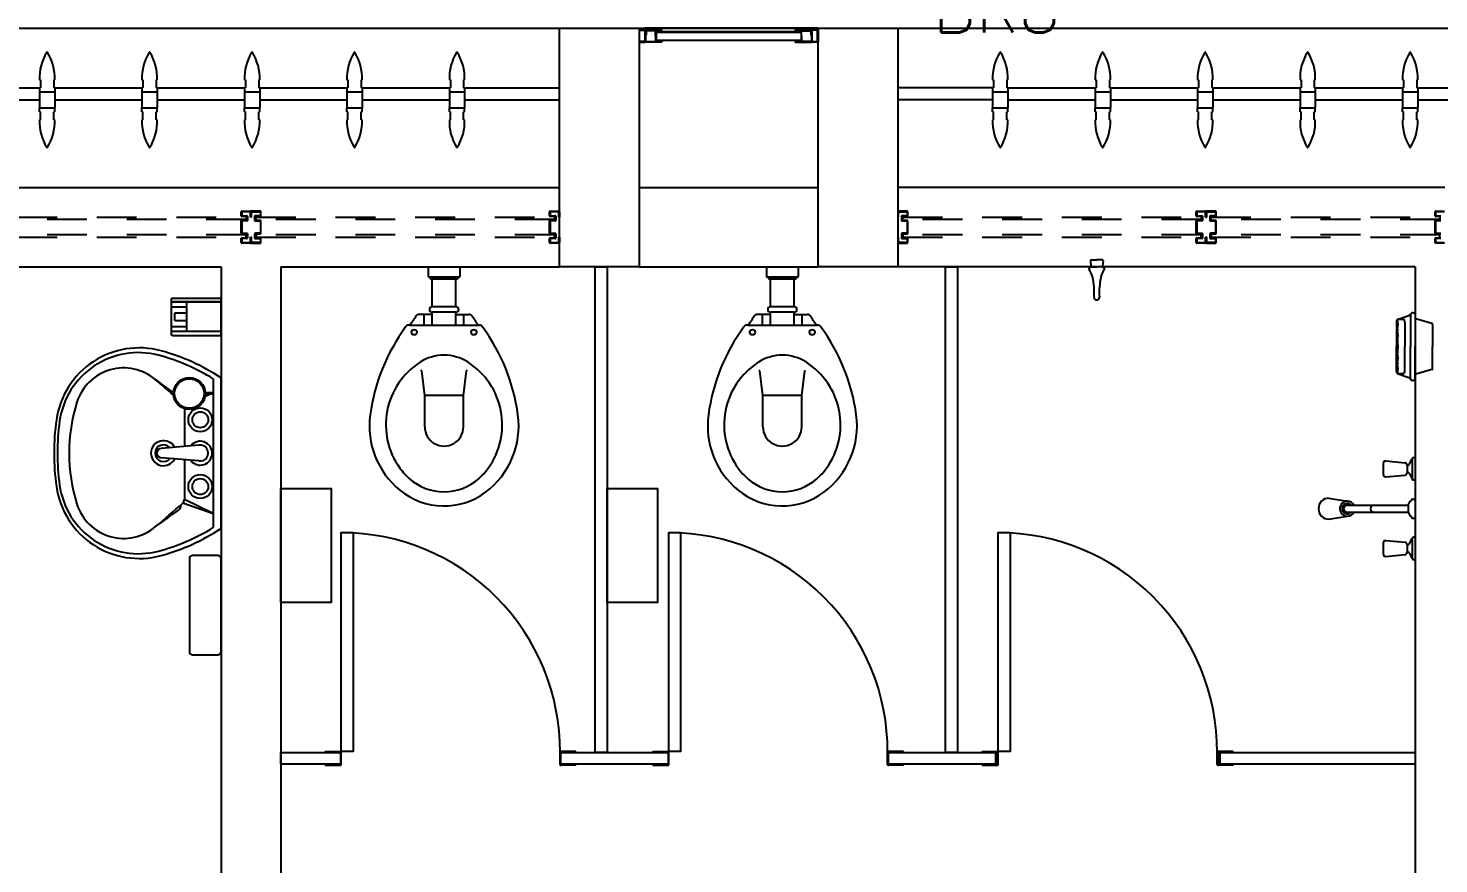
# Model space of a CAD drawing. Header units: millimetres. Extents: x 2128 to 2646, y 1972 to 2207.
# Drawn here: x 2376.477 to 2380.021, y 2113.865 to 2115.965 of the extents above; entities that cross this region are included whole.
import ezdxf

# ---------------------------------------------------------------- set-up
doc = ezdxf.new("R2010")
doc.units = ezdxf.units.MM
doc.linetypes.add('HIDDEN', pattern=[0.375, 0.25, -0.125])
for name, color, linetype in [('AR-ALV', 2, 'Continuous'), ('AR-BRISES', 1, 'Continuous'), ('AR-DIVISÓRIAS', 230, 'Continuous'), ('AR-ESQ', 1, 'Continuous'), ('AR-ESTC', 3, 'Continuous'), ('AR-LOUCAS', 2, 'Continuous'), ('AR-LOUÇAS', 1, 'Continuous'), ('AR-PORTA', 1, 'Continuous'), ('BR-PAINEL', 1, 'Continuous'), ('BR-SUPORTE', 1, 'Continuous'), ('BR-TEXTO', 2, 'Continuous'), ('DT-ESQ-BAGUETE-C', 1, 'Continuous'), ('DT-ESQ-PERFIL CADEIRA-C', 2, 'Continuous'), ('DT-ESQ-PERFIL CADEIRA-V', 2, 'Continuous'), ('DT-ESQ-VENEZIANA-C', 1, 'Continuous'), ('DT-ESQ-VENEZIANA-V', 1, 'Continuous'), ('DT-ESQ-VIDRO-PROJ', 32, 'HIDDEN'), ('DT-TXTMOD', 1, 'Continuous'), ('DV- VISTA', 2, 'Continuous'), ('DV-TEXTO', 2, 'Continuous'), ('ibio', 2, 'Continuous'), ('mov', 1, 'Continuous'), ('pm1', 2, 'Continuous'), ('pm2', 2, 'Continuous'), ('WC1', 1, 'Continuous'), ('WC2', 1, 'Continuous'), ('WC3', 1, 'Continuous')]:
    doc.layers.add(name, color=color, linetype=linetype)
doc.styles.add('S10', font='simplex.shx', dxfattribs={"height": 0.1})
doc.styles.add('S12', font='simplex.shx', dxfattribs={"width": 1.1, "height": 0.12})

# ---------------------------------------------------------------- blocks, each defined once
blk = doc.blocks.new('LVTR-01P')
at = {"layer": 'WC1'}
for centre, radius, start, end in [((0.2424, -0.2861), 0.5176, 146.4501, 164.8885), ((-0.2424, -0.2861), 0.5176, 15.1115, 33.5499), ((-0.0544, -0.2059), 0.2102, 164.8885, 261.8746), ((0.0544, -0.2059), 0.2102, 278.1254, 15.1115), ((0, 0.175), 0.595, 261.8746, 270), ((0, 0.175), 0.595, 270, 278.1254)]:
    blk.add_arc(centre, radius, start, end, dxfattribs=at)
at = {"layer": 'WC2'}
for p, q in [((0.189, 0), (-0.189, 0)), ((-0.1869, -0.02), (0.1869, -0.02)), ((-0.0199, -0.0561), (-0.0119, -0.1511)), ((0.0195, -0.0561), (0.0115, -0.1511)), ((-0.112, -0.0924), (-0.0168, -0.0924)), ((0.0165, -0.0924), (0.1161, -0.0924))]:
    blk.add_line(p, q, dxfattribs=at)
for centre, radius in [((-0.084, -0.0525), 0.02), ((0.084, -0.0525), 0.02), ((-0.15, -0.08), 0.04)]:
    blk.add_circle(centre, radius, dxfattribs=at)
for centre, radius, start, end in [((-0.0002, -0.0527), 0.02, 350.3752, 189.6248), ((0.1161, -0.105), 0.0126, 41.3277, 90), ((-4.9199, -4.5336), 6.7189, 40.55971, 41.32768), ((4.9199, -4.5336), 6.7189, 138.93408, 139.44029), ((-0.0909, -0.2449), 0.1233, 139.4403, 252.413), ((-0.0002, -0.1501), 0.0118, 184.8124, 355.1876), ((0.0909, -0.2449), 0.1233, 287.587, 40.5597), ((0, 0.042), 0.4242, 252.413, 270), ((0, 0.042), 0.4242, 270, 287.587)]:
    blk.add_arc(centre, radius, start, end, dxfattribs=at)
at = {"layer": 'WC3'}
for p, q in [((-0.152, -0.02), (-0.152, -0.0401)), ((-0.148, -0.02), (-0.148, -0.0401)), ((-0.148, -0.0276), (-0.1415, -0.0409)), ((-0.148, -0.0335), (-0.1456, -0.0402)), ((0.1518, -0.02), (0.1161, -0.0924)), ((0.1528, -0.02), (0.1256, -0.0967))]:
    blk.add_line(p, q, dxfattribs=at)
for centre, radius in [((-0.084, -0.0525), 0.03), ((0.084, -0.0525), 0.03), ((-0.15, -0.08), 0.037)]:
    blk.add_circle(centre, radius, dxfattribs=at)
for centre, radius, start, end in [((0.2424, -0.2861), 0.505, 148.2072, 165.2817), ((0, -0.0525), 0.03, 308.8043, 231.1957), ((-0.2424, -0.2861), 0.505, 14.7183, 31.7928), ((0.1319, -0.1152), 0.0137, 36.1653, 98.2711), ((5.2813, -4.0721), 6.7189, 143.96959, 144.44029), ((0, -0.1449), 0.0315, 117.9488, 62.7672), ((0, -0.1449), 0.021, 130.9255, 50.2909), ((-5.2813, -4.0721), 6.7189, 35.55971, 36.16525), ((-0.0531, -0.2084), 0.1995, 165.2817, 262.1149), ((0.0531, -0.2084), 0.1995, 277.8851, 14.7183), ((0, 0.175), 0.5866, 262.1149, 270), ((0, 0.175), 0.5866, 270, 277.8851)]:
    blk.add_arc(centre, radius, start, end, dxfattribs=at)
blk = doc.blocks.new('CHVR-01P')
at = {"layer": 'WC1'}
for p, q in [((-0.08, 0.114), (-0.08, 0.086)), ((-0.074, 0.12), (-0.0254, 0.1155)), ((-0.02, 0.1096), (-0.0176, 0.1096)), ((-0.0139, 0.1119), (-0.0077, 0.1257)), ((-0.0015, 0.129), (-0.0052, 0.1279)), ((-0.074, 0.08), (-0.0254, 0.0845)), ((-0.02, 0.0904), (-0.0176, 0.0904)), ((-0.0139, 0.0881), (-0.0077, 0.0743)), ((-0.0015, 0.071), (-0.0052, 0.0721)), ((-0.2165, 0.0264), (-0.1704, 0.0189)), ((-0.1704, 0.0088), (-0.1537, 0.0088)), ((-0.1537, 0.0088), (-0.0176, 0.0088)), ((-0.0176, 0.0088), (-0.0133, 0.0174)), ((-0.0131, 0.0178), (-0.0132, 0.0176)), ((-0.0126, 0.0182), (-0.0088, 0.0206)), ((-0.0088, 0.0222), (-0.0088, 0.0206)), ((-0.0068, 0.0242), (0, 0.0242)), ((-0.2165, -0.0264), (-0.1704, -0.0189)), ((-0.1704, -0.0088), (-0.1537, -0.0088)), ((-0.1537, -0.0088), (-0.0176, -0.0088)), ((-0.0176, -0.0088), (-0.0133, -0.0174)), ((-0.0131, -0.0178), (-0.0132, -0.0176)), ((-0.0126, -0.0182), (-0.0088, -0.0206)), ((-0.0088, -0.0206), (-0.0088, -0.0222)), ((-0.0068, -0.0242), (0, -0.0242)), ((-0.08, -0.086), (-0.08, -0.114)), ((-0.074, -0.08), (-0.0254, -0.0845)), ((-0.02, -0.0904), (-0.0176, -0.0904)), ((-0.0139, -0.0881), (-0.0077, -0.0743)), ((-0.0015, -0.071), (-0.0052, -0.0721)), ((-0.074, -0.12), (-0.0254, -0.1155)), ((-0.02, -0.1096), (-0.0176, -0.1096)), ((-0.0139, -0.1119), (-0.0077, -0.1257)), ((-0.0015, -0.129), (-0.0052, -0.1279))]:
    blk.add_line(p, q, dxfattribs=at)
for centre, radius, start, end in [((-0.074, 0.114), 0.006, 90, 180), ((-0.026, 0.1096), 0.006, 0, 84.4007), ((-0.0176, 0.1136), 0.004, 270, 335.6127), ((-0.004, 0.1241), 0.004, 107.5303, 155.6127), ((-0.001, 0.1282), 0.001, 0, 122.0054), ((-0.074, 0.086), 0.006, 180, 270), ((-0.026, 0.0904), 0.006, 275.5993, 0), ((-0.0176, 0.0864), 0.004, 24.3873, 90), ((-0.004, 0.0759), 0.004, 204.3873, 252.4697), ((-0.001, 0.0718), 0.001, 237.9946, 0), ((0, 0.07), 0.000002, 180, 270), ((-0.2165, 0), 0.0264, 90, 270), ((-0.1704, 0), 0.0189, 90, 270), ((-0.1704, 0), 0.0088, 90, 270), ((-0.1704, 0), 0.0189, 27.7177, 90), ((-0.0115, 0.0165), 0.002, 122.7806, 153.4349), ((-0.0068, 0.0222), 0.002, 90, 180), ((-0.1704, 0), 0.0189, 270, 332.2823), ((-0.0115, -0.0165), 0.002, 206.5651, 237.2194), ((-0.0068, -0.0222), 0.002, 180, 270), ((-0.001, -0.0718), 0.001, 0, 122.0054), ((-0.074, -0.086), 0.006, 90, 180), ((-0.026, -0.0904), 0.006, 0, 84.4007), ((-0.0176, -0.0864), 0.004, 270, 335.6127), ((-0.004, -0.0759), 0.004, 107.5303, 155.6127), ((-0.074, -0.114), 0.006, 180, 270), ((-0.026, -0.1096), 0.006, 275.5993, 0), ((-0.0176, -0.1136), 0.004, 24.3873, 90), ((-0.004, -0.1241), 0.004, 204.3873, 252.4697), ((-0.001, -0.1282), 0.001, 237.9946, 0), ((0, -0.13), 0.000002, 180, 270)]:
    blk.add_arc(centre, radius, start, end, dxfattribs=at)
at = {"layer": 'WC2'}
for p, q in [((-0.02, 0.1096), (-0.02, 0.0904)), ((-0.0077, 0.1257), (-0.0077, 0.0743)), ((-0.0176, 0.0088), (-0.0176, -0.0088)), ((-0.02, -0.0904), (-0.02, -0.1096)), ((-0.0077, -0.0743), (-0.0077, -0.1257))]:
    blk.add_line(p, q, dxfattribs=at)
for centre, radius, start, end in [((-0.1704, 0), 0.0132, 41.8103, 318.1897), ((-0.1031, 0), 0.0088, 90, 270)]:
    blk.add_arc(centre, radius, start, end, dxfattribs=at)
blk = doc.blocks.new('pb55-gr-01p')
at = {"layer": 'mov'}
blk.add_arc((0.0015, 0.0172), 0.55, 359.7335, 90, dxfattribs=at)
at = {"layer": 'pm1'}
blk.add_lwpolyline([(0.0315, 0.5673), (0.0315, 0.0172), (0.0015, 0.0172), (0.0015, 0.5673)], close=True, dxfattribs=at)
at = {"layer": 'pm2'}
for p, q in [((-0.0385, 0.0172), (-0.0008, 0.0172)), ((-0.0385, 0.0158), (-0.0385, 0.0172)), ((-0.0008, 0.0158), (-0.0385, 0.0158)), ((0, 0.015), (0, -0.015)), ((0.0015, -0.0152), (0.0015, 0.015)), ((0.5515, -0.0152), (0.5515, 0.015)), ((0.553, 0.015), (0.553, -0.015)), ((0.5915, 0.0172), (0.5537, 0.0172)), ((0.5537, 0.0158), (0.5915, 0.0158)), ((0.5915, 0.0158), (0.5915, 0.0172)), ((-0.001, -0.016), (-0.0385, -0.016)), ((-0.0385, -0.0175), (-0.0385, -0.016)), ((-0.0385, -0.0175), (-0.0008, -0.0175)), ((0.5915, -0.0175), (0.5537, -0.0175)), ((0.554, -0.016), (0.5915, -0.016)), ((0.5915, -0.0175), (0.5915, -0.016))]:
    blk.add_line(p, q, dxfattribs=at)
for centre, radius, start, end in [((-0.0008, 0.015), 0.00225, 0, 90), ((-0.0008, 0.015), 0.00075, 0, 90), ((0.5537, 0.015), 0.00225, 90, 180), ((0.5537, 0.015), 0.00075, 90, 180), ((-0.001, -0.015), 0.001, 270, 0), ((-0.0008, -0.0152), 0.00225, 270, 0), ((0.5537, -0.0152), 0.00225, 180, 270), ((0.554, -0.015), 0.001, 180, 270)]:
    blk.add_arc(centre, radius, start, end, dxfattribs=at)
blk = doc.blocks.new('DV3')
at = {"layer": 'DV- VISTA'}
blk.add_lwpolyline([(0.03, 0), (0.03, -0.15), (0, -0.15), (0, 0)], close=True, dxfattribs=at)
at = {"layer": 'DV-TEXTO', "style": 'S12'}
for tag, p, flags in [('ACABAMENTO', (0.3798, -0.2006), 3), ('CANTONEIRA', (0.5798, -0.2006), 3), ('DIVISÓRIA', (-0.0202, -0.2006), 2), ('TAMANHO', (0.1798, -0.2006), 3)]:
    blk.add_attdef(tag, p, '', height=0.12, rotation=90, dxfattribs=dict(at, flags=flags))
blk = doc.blocks.new('DV4')
at = {"layer": 'DV- VISTA'}
blk.add_lwpolyline([(0.03, 0), (0.03, -1.22), (0, -1.22), (0, 0)], close=True, dxfattribs=at)
at = {"layer": 'DV-TEXTO', "style": 'S12'}
for tag, p, flags in [('ACABAMENTO', (0.3815, -0.3084), 3), ('CANTONEIRA', (0.5815, -0.3084), 3), ('DIVISÓRIA', (-0.0185, -0.3084), 2), ('TAMANHO', (0.1815, -0.3084), 3)]:
    blk.add_attdef(tag, p, '', height=0.12, rotation=90, dxfattribs=dict(at, flags=flags))
blk = doc.blocks.new('DV9')
at = {"layer": 'DV- VISTA'}
blk.add_lwpolyline([(0.27, -0.03), (0, -0.03), (0, 0), (0.27, 0)], close=True, dxfattribs=at)
at = {"layer": 'DV-TEXTO', "style": 'S12'}
for tag, p, flags in [('DIVISÓRIA', (0.0161, 0.0342), 2), ('TAMANHO', (0.0161, -0.1658), 3), ('ACABAMENTO', (0.0161, -0.3658), 3), ('CANTONEIRA', (0.0161, -0.5658), 3)]:
    blk.add_attdef(tag, p, '', height=0.12, dxfattribs=dict(at, flags=flags))
blk = doc.blocks.new('DV2')
at = {"layer": 'DV- VISTA'}
blk.add_lwpolyline([(0.03, 0), (0.03, -0.49), (0, -0.49), (0, 0)], close=True, dxfattribs=at)
at = {"layer": 'DV-TEXTO', "style": 'S12'}
for tag, p, flags in [('ACABAMENTO', (0.5766, -0.4766), 3), ('CANTONEIRA', (0.7766, -0.4766), 3), ('DIVISÓRIA', (0.1766, -0.4766), 2), ('TAMANHO', (0.3766, -0.4766), 3)]:
    blk.add_attdef(tag, p, '', height=0.12, rotation=90, dxfattribs=dict(at, flags=flags))
blk = doc.blocks.new('EF59-P')
at = {"layer": 'DT-ESQ-VIDRO-PROJ', "ltscale": 0.1}
for points in [[(0.025, -0.1285), (0.025, -0.1385, -0.414214), (0.0235, -0.14), (0.0015, -0.14, -0.414214), (0, -0.1385), (0, -0.125), (0.0015, -0.125), (0.0015, -0.138, 0.414214), (0.002, -0.1385), (0.023, -0.1385, 0.414214), (0.0235, -0.138), (0.0235, -0.1285), (0.0105, -0.1285, -0.414214), (0.009, -0.127), (0.009, -0.117, -0.414214), (0.0105, -0.1155), (0.0235, -0.1155), (0.0235, -0.0845), (0.0105, -0.0845, -0.414214), (0.009, -0.083), (0.009, -0.073, -0.414214), (0.0105, -0.0715), (0.0235, -0.0715), (0.0235, -0.062, 0.414214), (0.023, -0.0615), (0.002, -0.0615, 0.414214), (0.0015, -0.062), (0.0015, -0.075), (0, -0.075), (0, -0.0615, -0.414214), (0.0015, -0.06), (0.0235, -0.06, -0.414214), (0.025, -0.0615), (0.025, -0.0715, -0.414214), (0.0235, -0.073), (0.0105, -0.073), (0.0105, -0.083), (0.0235, -0.083), (0.0235, -0.083, -0.414214), (0.025, -0.0845), (0.025, -0.1155, -0.414214), (0.0235, -0.117), (0.0235, -0.117), (0.0105, -0.117), (0.0105, -0.127), (0.0235, -0.127, -0.414214)], [(0.75, -0.1285), (0.75, -0.1385, 0.414214), (0.7515, -0.14), (0.7735, -0.14, 0.414214), (0.775, -0.1385), (0.775, -0.125), (0.7735, -0.125), (0.7735, -0.138, -0.414214), (0.773, -0.1385), (0.752, -0.1385, -0.414214), (0.7515, -0.138), (0.7515, -0.1285), (0.7645, -0.1285, 0.414214), (0.766, -0.127), (0.766, -0.117, 0.414214), (0.7645, -0.1155), (0.7515, -0.1155), (0.7515, -0.0845), (0.7645, -0.0845, 0.414214), (0.766, -0.083), (0.766, -0.073, 0.414214), (0.7645, -0.0715), (0.7515, -0.0715), (0.7515, -0.062, -0.414214), (0.752, -0.0615), (0.773, -0.0615, -0.414214), (0.7735, -0.062), (0.7735, -0.075), (0.775, -0.075), (0.775, -0.0615, 0.414214), (0.7735, -0.06), (0.7515, -0.06, 0.414214), (0.75, -0.0615), (0.75, -0.0715, 0.414214), (0.7515, -0.073), (0.7645, -0.073), (0.7645, -0.083), (0.7515, -0.083), (0.7515, -0.083, 0.414214), (0.75, -0.0845), (0.75, -0.1155, 0.414214), (0.7515, -0.117), (0.7515, -0.117), (0.7645, -0.117), (0.7645, -0.127), (0.7515, -0.127, 0.414214)], [(0.8, -0.1285), (0.8, -0.1385, -0.414214), (0.7985, -0.14), (0.7765, -0.14, -0.414214), (0.775, -0.1385), (0.775, -0.125), (0.7765, -0.125), (0.7765, -0.138, 0.414214), (0.777, -0.1385), (0.798, -0.1385, 0.414214), (0.7985, -0.138), (0.7985, -0.1285), (0.7855, -0.1285, -0.414214), (0.784, -0.127), (0.784, -0.117, -0.414214), (0.7855, -0.1155), (0.7985, -0.1155), (0.7985, -0.0845), (0.7855, -0.0845, -0.414214), (0.784, -0.083), (0.784, -0.073, -0.414214), (0.7855, -0.0715), (0.7985, -0.0715), (0.7985, -0.062, 0.414214), (0.798, -0.0615), (0.777, -0.0615, 0.414214), (0.7765, -0.062), (0.7765, -0.075), (0.775, -0.075), (0.775, -0.0615, -0.414214), (0.7765, -0.06), (0.7985, -0.06, -0.414214), (0.8, -0.0615), (0.8, -0.0715, -0.414214), (0.7985, -0.073), (0.7855, -0.073), (0.7855, -0.083), (0.7985, -0.083), (0.7985, -0.083, -0.414214), (0.8, -0.0845), (0.8, -0.1155, -0.414214), (0.7985, -0.117), (0.7985, -0.117), (0.7855, -0.117), (0.7855, -0.127), (0.7985, -0.127, -0.414214)]]:
    blk.add_lwpolyline(points, format="xyb", close=True, dxfattribs=at)
for points in [[(0.7625, -0.081), (0.7625, -0.075), (0.0125, -0.075), (0.0125, -0.081)], [(1.9625, -0.081), (1.9625, -0.075), (0.7875, -0.075), (0.7875, -0.081)], [(0.7625, -0.119), (0.7625, -0.125), (0.0125, -0.125), (0.0125, -0.119)], [(1.9625, -0.119), (1.9625, -0.125), (0.7875, -0.125), (0.7875, -0.119)]]:
    blk.add_lwpolyline(points, close=True, dxfattribs=at)
at = {"layer": 'DT-TXTMOD', "ltscale": 0.1, "style": 'S10', "flags": 3}
for tag, p in [('M01', (0.025, -0.28)), ('M02', (0.3253, -0.28)), ('M03', (0.627, -0.28)), ('M04', (0.9288, -0.28)), ('M05', (1.2306, -0.28)), ('M06', (1.5323, -0.28)), ('M07', (1.8341, -0.28)), ('M08', (2.1359, -0.28)), ('M09', (2.4376, -0.28)), ('M10', (2.7394, -0.28)), ('M11', (3.0412, -0.28)), ('M12', (3.3429, -0.28)), ('M13', (3.6447, -0.28)), ('M14', (3.9464, -0.28)), ('M15', (4.2482, -0.28)), ('M16', (4.55, -0.28)), ('M17', (4.8517, -0.28))]:
    blk.add_attdef(tag, p, '', height=0.1, dxfattribs=at)
blk = doc.blocks.new('EF21-P')
at = {"layer": 'DT-ESQ-VIDRO-PROJ', "ltscale": 0.1}
for points in [[(3.777, -0.1385), (3.798, -0.1385, 0.414214), (3.7985, -0.138), (3.7985, -0.1285), (3.7855, -0.1285, -0.414214)], [(3.7855, -0.1155), (3.7985, -0.1155), (3.7985, -0.0845), (3.7855, -0.0845, -0.414214)], [(3.7855, -0.0715), (3.7985, -0.0715), (3.7985, -0.062, 0.414214), (3.798, -0.0615), (3.777, -0.0615, 0.414214)], [(3.7765, -0.06), (3.7985, -0.06, -0.414214), (3.8, -0.0615), (3.8, -0.0715, -0.414214), (3.7985, -0.073), (3.7855, -0.073)], [(3.7855, -0.083), (3.7985, -0.083), (3.7985, -0.083, -0.414214), (3.8, -0.0845), (3.8, -0.1155, -0.414214), (3.7985, -0.117), (3.7985, -0.117), (3.7855, -0.117)], [(3.7855, -0.127), (3.7985, -0.127, -0.414214), (3.8, -0.1285), (3.8, -0.1385, -0.414214), (3.7985, -0.14), (3.7765, -0.14, -0.414214)]]:
    blk.add_lwpolyline(points, format="xyb", dxfattribs=at)
for points in [[(4.35, -0.1285), (4.35, -0.1385, 0.414214), (4.3515, -0.14), (4.3735, -0.14, 0.414214), (4.375, -0.1385), (4.375, -0.125), (4.3735, -0.125), (4.3735, -0.138, -0.414214), (4.373, -0.1385), (4.352, -0.1385, -0.414214), (4.3515, -0.138), (4.3515, -0.1285), (4.3645, -0.1285, 0.414214), (4.366, -0.127), (4.366, -0.117, 0.414214), (4.3645, -0.1155), (4.3515, -0.1155), (4.3515, -0.0845), (4.3645, -0.0845, 0.414214), (4.366, -0.083), (4.366, -0.073, 0.414214), (4.3645, -0.0715), (4.3515, -0.0715), (4.3515, -0.062, -0.414214), (4.352, -0.0615), (4.373, -0.0615, -0.414214), (4.3735, -0.062), (4.3735, -0.075), (4.375, -0.075), (4.375, -0.0615, 0.414214), (4.3735, -0.06), (4.3515, -0.06, 0.414214), (4.35, -0.0615), (4.35, -0.0715, 0.414214), (4.3515, -0.073), (4.3645, -0.073), (4.3645, -0.083), (4.3515, -0.083), (4.3515, -0.083, 0.414214), (4.35, -0.0845), (4.35, -0.1155, 0.414214), (4.3515, -0.117), (4.3515, -0.117), (4.3645, -0.117), (4.3645, -0.127), (4.3515, -0.127, 0.414214)], [(4.4, -0.1285), (4.4, -0.1385, -0.414214), (4.3985, -0.14), (4.3765, -0.14, -0.414214), (4.375, -0.1385), (4.375, -0.125), (4.3765, -0.125), (4.3765, -0.138, 0.414214), (4.377, -0.1385), (4.398, -0.1385, 0.414214), (4.3985, -0.138), (4.3985, -0.1285), (4.3855, -0.1285, -0.414214), (4.384, -0.127), (4.384, -0.117, -0.414214), (4.3855, -0.1155), (4.3985, -0.1155), (4.3985, -0.0845), (4.3855, -0.0845, -0.414214), (4.384, -0.083), (4.384, -0.073, -0.414214), (4.3855, -0.0715), (4.3985, -0.0715), (4.3985, -0.062, 0.414214), (4.398, -0.0615), (4.377, -0.0615, 0.414214), (4.3765, -0.062), (4.3765, -0.075), (4.375, -0.075), (4.375, -0.0615, -0.414214), (4.3765, -0.06), (4.3985, -0.06, -0.414214), (4.4, -0.0615), (4.4, -0.0715, -0.414214), (4.3985, -0.073), (4.3855, -0.073), (4.3855, -0.083), (4.3985, -0.083), (4.3985, -0.083, -0.414214), (4.4, -0.0845), (4.4, -0.1155, -0.414214), (4.3985, -0.117), (4.3985, -0.117), (4.3855, -0.117), (4.3855, -0.127), (4.3985, -0.127, -0.414214)], [(5.125, -0.1285), (5.125, -0.1385, 0.414214), (5.1265, -0.14), (5.1485, -0.14, 0.414214), (5.15, -0.1385), (5.15, -0.125), (5.1485, -0.125), (5.1485, -0.138, -0.414214), (5.148, -0.1385), (5.127, -0.1385, -0.414214), (5.1265, -0.138), (5.1265, -0.1285), (5.1395, -0.1285, 0.414214), (5.141, -0.127), (5.141, -0.117, 0.414214), (5.1395, -0.1155), (5.1265, -0.1155), (5.1265, -0.0845), (5.1395, -0.0845, 0.414214), (5.141, -0.083), (5.141, -0.073, 0.414214), (5.1395, -0.0715), (5.1265, -0.0715), (5.1265, -0.062, -0.414214), (5.127, -0.0615), (5.148, -0.0615, -0.414214), (5.1485, -0.062), (5.1485, -0.075), (5.15, -0.075), (5.15, -0.0615, 0.414214), (5.1485, -0.06), (5.1265, -0.06, 0.414214), (5.125, -0.0615), (5.125, -0.0715, 0.414214), (5.1265, -0.073), (5.1395, -0.073), (5.1395, -0.083), (5.1265, -0.083), (5.1265, -0.083, 0.414214), (5.125, -0.0845), (5.125, -0.1155, 0.414214), (5.1265, -0.117), (5.1265, -0.117), (5.1395, -0.117), (5.1395, -0.127), (5.1265, -0.127, 0.414214)]]:
    blk.add_lwpolyline(points, format="xyb", close=True, dxfattribs=at)
for points in [[(4.3625, -0.081), (4.3625, -0.075), (3.7875, -0.075), (3.7875, -0.081)], [(5.1375, -0.081), (5.1375, -0.075), (4.3875, -0.075), (4.3875, -0.081)], [(4.3625, -0.119), (4.3625, -0.125), (3.7875, -0.125), (3.7875, -0.119)], [(5.1375, -0.119), (5.1375, -0.125), (4.3875, -0.125), (4.3875, -0.119)]]:
    blk.add_lwpolyline(points, close=True, dxfattribs=at)
at = {"layer": 'DT-TXTMOD', "ltscale": 0.1, "style": 'S10', "flags": 3}
for tag, p in [('M01', (0.025, -0.28)), ('M02', (0.3253, -0.28)), ('M03', (0.627, -0.28)), ('M04', (0.9288, -0.28)), ('M05', (1.2306, -0.28)), ('M06', (1.5323, -0.28)), ('M07', (1.8341, -0.28)), ('M08', (2.1359, -0.28)), ('M09', (2.4376, -0.28)), ('M10', (2.7394, -0.28)), ('M11', (3.0412, -0.28)), ('M12', (3.3429, -0.28)), ('M13', (3.6447, -0.28)), ('M14', (3.9464, -0.28)), ('M15', (4.2482, -0.28)), ('M16', (4.55, -0.28)), ('M17', (4.8517, -0.28))]:
    blk.add_attdef(tag, p, '', height=0.1, dxfattribs=at)
blk = doc.blocks.new('BR-MODULO8')
at = {"layer": 'BR-PAINEL'}
for p, q in [((-4.9117, 0.27), (-4.9092, 0.27)), ((-4.9117, 0.25), (-4.9117, 0.24)), ((-4.9117, 0.25), (-4.9092, 0.25)), ((-4.9092, 0.27), (-4.9092, 0.25)), ((-4.8758, 0.27), (-4.8758, 0.25)), ((-4.8733, 0.27), (-4.8758, 0.27)), ((-4.8733, 0.25), (-4.8758, 0.25)), ((-4.8733, 0.25), (-4.8733, 0.24)), ((-4.6542, 0.27), (-4.6517, 0.27)), ((-4.6542, 0.25), (-4.6542, 0.24)), ((-4.6542, 0.25), (-4.6517, 0.25)), ((-4.6517, 0.27), (-4.6517, 0.25)), ((-4.6183, 0.27), (-4.6183, 0.25)), ((-4.6158, 0.27), (-4.6183, 0.27)), ((-4.6158, 0.25), (-4.6183, 0.25)), ((-4.6158, 0.25), (-4.6158, 0.24)), ((-4.3967, 0.27), (-4.3942, 0.27)), ((-4.3967, 0.25), (-4.3967, 0.24)), ((-4.3967, 0.25), (-4.3942, 0.25)), ((-4.3942, 0.27), (-4.3942, 0.25)), ((-4.3608, 0.27), (-4.3608, 0.25)), ((-4.3583, 0.27), (-4.3608, 0.27)), ((-4.3583, 0.25), (-4.3608, 0.25)), ((-4.3583, 0.25), (-4.3583, 0.24)), ((-4.1392, 0.27), (-4.1367, 0.27)), ((-4.1392, 0.25), (-4.1392, 0.24)), ((-4.1392, 0.25), (-4.1367, 0.25)), ((-4.1367, 0.27), (-4.1367, 0.25)), ((-4.1033, 0.27), (-4.1033, 0.25)), ((-4.1008, 0.27), (-4.1033, 0.27)), ((-4.1008, 0.25), (-4.1033, 0.25)), ((-4.1008, 0.25), (-4.1008, 0.24)), ((-3.8817, 0.27), (-3.8792, 0.27)), ((-3.8817, 0.25), (-3.8817, 0.24)), ((-3.8817, 0.25), (-3.8792, 0.25)), ((-3.8792, 0.27), (-3.8792, 0.25)), ((-3.8458, 0.27), (-3.8458, 0.25)), ((-3.8433, 0.27), (-3.8458, 0.27)), ((-3.8433, 0.25), (-3.8458, 0.25)), ((-3.8433, 0.25), (-3.8433, 0.24)), ((-1.3067, 0.27), (-1.3042, 0.27)), ((-1.3067, 0.25), (-1.3067, 0.24)), ((-1.3067, 0.25), (-1.3042, 0.25)), ((-1.3042, 0.27), (-1.3042, 0.25)), ((-1.2708, 0.27), (-1.2708, 0.25)), ((-1.2683, 0.27), (-1.2708, 0.27)), ((-1.2683, 0.25), (-1.2708, 0.25)), ((-1.2683, 0.25), (-1.2683, 0.24)), ((-1.0492, 0.27), (-1.0467, 0.27)), ((-1.0492, 0.25), (-1.0492, 0.24)), ((-1.0492, 0.25), (-1.0467, 0.25)), ((-1.0467, 0.27), (-1.0467, 0.25)), ((-1.0133, 0.27), (-1.0133, 0.25)), ((-1.0108, 0.27), (-1.0133, 0.27)), ((-1.0108, 0.25), (-1.0133, 0.25)), ((-1.0108, 0.25), (-1.0108, 0.24)), ((-0.7917, 0.27), (-0.7892, 0.27)), ((-0.7917, 0.25), (-0.7917, 0.24)), ((-0.7917, 0.25), (-0.7892, 0.25)), ((-0.7892, 0.27), (-0.7892, 0.25)), ((-0.7558, 0.27), (-0.7558, 0.25)), ((-0.7533, 0.27), (-0.7558, 0.27)), ((-0.7533, 0.25), (-0.7558, 0.25)), ((-0.7533, 0.25), (-0.7533, 0.24)), ((-0.5342, 0.27), (-0.5317, 0.27)), ((-0.5342, 0.25), (-0.5317, 0.25)), ((-0.5342, 0.25), (-0.5342, 0.24)), ((-0.5317, 0.27), (-0.5317, 0.25)), ((-0.4958, 0.27), (-0.4983, 0.27)), ((-0.4983, 0.27), (-0.4983, 0.25)), ((-0.4958, 0.25), (-0.4983, 0.25)), ((-0.4958, 0.25), (-0.4958, 0.24)), ((-0.2767, 0.27), (-0.2742, 0.27)), ((-0.2767, 0.25), (-0.2767, 0.24)), ((-0.2767, 0.25), (-0.2742, 0.25)), ((-0.2742, 0.27), (-0.2742, 0.25)), ((-0.2408, 0.27), (-0.2408, 0.25)), ((-0.2383, 0.27), (-0.2408, 0.27)), ((-0.2383, 0.25), (-0.2408, 0.25)), ((-0.2383, 0.25), (-0.2383, 0.24)), ((-4.9117, 0.24), (-4.8733, 0.24)), ((-4.9117, 0.24), (-4.9117, 0.2)), ((-4.8733, 0.24), (-4.8733, 0.2)), ((-4.6542, 0.24), (-4.6158, 0.24)), ((-4.6542, 0.24), (-4.6542, 0.2)), ((-4.6158, 0.24), (-4.6158, 0.2)), ((-4.3967, 0.24), (-4.3583, 0.24)), ((-4.3967, 0.24), (-4.3967, 0.2)), ((-4.3583, 0.24), (-4.3583, 0.2)), ((-4.1392, 0.24), (-4.1008, 0.24)), ((-4.1392, 0.24), (-4.1392, 0.2)), ((-4.1008, 0.24), (-4.1008, 0.2)), ((-3.8817, 0.24), (-3.8433, 0.24)), ((-3.8817, 0.24), (-3.8817, 0.2)), ((-3.8433, 0.24), (-3.8433, 0.2)), ((-1.3067, 0.24), (-1.2683, 0.24)), ((-1.3067, 0.24), (-1.3067, 0.2)), ((-1.2683, 0.24), (-1.2683, 0.2)), ((-1.0492, 0.24), (-1.0108, 0.24)), ((-1.0492, 0.24), (-1.0492, 0.2)), ((-1.0108, 0.24), (-1.0108, 0.2)), ((-0.7917, 0.24), (-0.7533, 0.24)), ((-0.7917, 0.24), (-0.7917, 0.2)), ((-0.7533, 0.24), (-0.7533, 0.2)), ((-0.5342, 0.24), (-0.5342, 0.2)), ((-0.5342, 0.24), (-0.4958, 0.24)), ((-0.4958, 0.24), (-0.4958, 0.2)), ((-0.2767, 0.24), (-0.2383, 0.24)), ((-0.2767, 0.24), (-0.2767, 0.2)), ((-0.2383, 0.24), (-0.2383, 0.2)), ((-4.9117, 0.2), (-4.8733, 0.2)), ((-4.9117, 0.19), (-4.9117, 0.2)), ((-4.9117, 0.19), (-4.9092, 0.19)), ((-4.9092, 0.17), (-4.9092, 0.19)), ((-4.8733, 0.19), (-4.8758, 0.19)), ((-4.8758, 0.17), (-4.8758, 0.19)), ((-4.8733, 0.19), (-4.8733, 0.2)), ((-4.6542, 0.2), (-4.6158, 0.2)), ((-4.6542, 0.19), (-4.6542, 0.2)), ((-4.6542, 0.19), (-4.6517, 0.19)), ((-4.6517, 0.17), (-4.6517, 0.19)), ((-4.6158, 0.19), (-4.6183, 0.19)), ((-4.6183, 0.17), (-4.6183, 0.19)), ((-4.6158, 0.19), (-4.6158, 0.2)), ((-4.3967, 0.2), (-4.3583, 0.2)), ((-4.3967, 0.19), (-4.3967, 0.2)), ((-4.3967, 0.19), (-4.3942, 0.19)), ((-4.3942, 0.17), (-4.3942, 0.19)), ((-4.3583, 0.19), (-4.3608, 0.19)), ((-4.3608, 0.17), (-4.3608, 0.19)), ((-4.3583, 0.19), (-4.3583, 0.2)), ((-4.1392, 0.2), (-4.1008, 0.2)), ((-4.1392, 0.19), (-4.1392, 0.2)), ((-4.1392, 0.19), (-4.1367, 0.19)), ((-4.1367, 0.17), (-4.1367, 0.19)), ((-4.1008, 0.19), (-4.1033, 0.19)), ((-4.1033, 0.17), (-4.1033, 0.19)), ((-4.1008, 0.19), (-4.1008, 0.2)), ((-3.8817, 0.2), (-3.8433, 0.2)), ((-3.8817, 0.19), (-3.8817, 0.2)), ((-3.8817, 0.19), (-3.8792, 0.19)), ((-3.8792, 0.17), (-3.8792, 0.19)), ((-3.8433, 0.19), (-3.8458, 0.19)), ((-3.8458, 0.17), (-3.8458, 0.19)), ((-3.8433, 0.19), (-3.8433, 0.2)), ((-1.3067, 0.2), (-1.2683, 0.2)), ((-1.3067, 0.19), (-1.3067, 0.2)), ((-1.3067, 0.19), (-1.3042, 0.19)), ((-1.3042, 0.17), (-1.3042, 0.19)), ((-1.2683, 0.19), (-1.2708, 0.19)), ((-1.2708, 0.17), (-1.2708, 0.19)), ((-1.2683, 0.19), (-1.2683, 0.2)), ((-1.0492, 0.2), (-1.0108, 0.2)), ((-1.0492, 0.19), (-1.0492, 0.2)), ((-1.0492, 0.19), (-1.0467, 0.19)), ((-1.0467, 0.17), (-1.0467, 0.19)), ((-1.0108, 0.19), (-1.0133, 0.19)), ((-1.0133, 0.17), (-1.0133, 0.19)), ((-1.0108, 0.19), (-1.0108, 0.2)), ((-0.7917, 0.2), (-0.7533, 0.2)), ((-0.7917, 0.19), (-0.7917, 0.2)), ((-0.7917, 0.19), (-0.7892, 0.19)), ((-0.7892, 0.17), (-0.7892, 0.19)), ((-0.7533, 0.19), (-0.7558, 0.19)), ((-0.7558, 0.17), (-0.7558, 0.19)), ((-0.7533, 0.19), (-0.7533, 0.2)), ((-0.5342, 0.19), (-0.5342, 0.2)), ((-0.5342, 0.2), (-0.4958, 0.2)), ((-0.5342, 0.19), (-0.5317, 0.19)), ((-0.5317, 0.17), (-0.5317, 0.19)), ((-0.4983, 0.17), (-0.4983, 0.19)), ((-0.4958, 0.19), (-0.4983, 0.19)), ((-0.4958, 0.19), (-0.4958, 0.2)), ((-0.2767, 0.2), (-0.2383, 0.2)), ((-0.2767, 0.19), (-0.2767, 0.2)), ((-0.2767, 0.19), (-0.2742, 0.19)), ((-0.2742, 0.17), (-0.2742, 0.19)), ((-0.2383, 0.19), (-0.2408, 0.19)), ((-0.2408, 0.17), (-0.2408, 0.19)), ((-0.2383, 0.19), (-0.2383, 0.2)), ((-4.9117, 0.17), (-4.9092, 0.17)), ((-4.8733, 0.17), (-4.8758, 0.17)), ((-4.6542, 0.17), (-4.6517, 0.17)), ((-4.6158, 0.17), (-4.6183, 0.17)), ((-4.3967, 0.17), (-4.3942, 0.17)), ((-4.3583, 0.17), (-4.3608, 0.17)), ((-4.1392, 0.17), (-4.1367, 0.17)), ((-4.1008, 0.17), (-4.1033, 0.17)), ((-3.8817, 0.17), (-3.8792, 0.17)), ((-3.8433, 0.17), (-3.8458, 0.17)), ((-1.3067, 0.17), (-1.3042, 0.17)), ((-1.2683, 0.17), (-1.2708, 0.17)), ((-1.0492, 0.17), (-1.0467, 0.17)), ((-1.0108, 0.17), (-1.0133, 0.17)), ((-0.7917, 0.17), (-0.7892, 0.17)), ((-0.7533, 0.17), (-0.7558, 0.17)), ((-0.5342, 0.17), (-0.5317, 0.17)), ((-0.4958, 0.17), (-0.4983, 0.17)), ((-0.2767, 0.17), (-0.2742, 0.17)), ((-0.2383, 0.17), (-0.2408, 0.17))]:
    blk.add_line(p, q, dxfattribs=at)
for centre, radius, start, end in [((-4.7867, 0.2739), 0.1251, 148.4721, 181.772), ((-4.8925, 0.3387), 0.001, 37.1012, 142.8988), ((-4.9983, 0.2739), 0.1251, 358.228, 31.5279), ((-4.5292, 0.2739), 0.1251, 148.4721, 181.772), ((-4.635, 0.3387), 0.001, 37.1012, 142.8988), ((-4.7408, 0.2739), 0.1251, 358.228, 31.5279), ((-4.2717, 0.2739), 0.1251, 148.4721, 181.772), ((-4.3775, 0.3387), 0.001, 37.1012, 142.8988), ((-4.4833, 0.2739), 0.1251, 358.228, 31.5279), ((-4.0142, 0.2739), 0.1251, 148.4721, 181.772), ((-4.12, 0.3387), 0.001, 37.1012, 142.8988), ((-4.2258, 0.2739), 0.1251, 358.228, 31.5279), ((-3.7567, 0.2739), 0.1251, 148.4721, 181.772), ((-3.8625, 0.3387), 0.001, 37.1012, 142.8988), ((-3.9683, 0.2739), 0.1251, 358.228, 31.5279), ((-1.1817, 0.2739), 0.1251, 148.4721, 181.772), ((-1.2875, 0.3387), 0.001, 37.1012, 142.8988), ((-1.3933, 0.2739), 0.1251, 358.228, 31.5279), ((-0.9242, 0.2739), 0.1251, 148.4721, 181.772), ((-1.03, 0.3387), 0.001, 37.1012, 142.8988), ((-1.1358, 0.2739), 0.1251, 358.228, 31.5279), ((-0.6667, 0.2739), 0.1251, 148.4721, 181.772), ((-0.7725, 0.3387), 0.001, 37.1012, 142.8988), ((-0.8783, 0.2739), 0.1251, 358.228, 31.5279), ((-0.4092, 0.2739), 0.1251, 148.4721, 181.772), ((-0.515, 0.3387), 0.001, 37.1012, 142.8988), ((-0.6208, 0.2739), 0.1251, 358.228, 31.5279), ((-0.1517, 0.2739), 0.1251, 148.4721, 181.772), ((-0.2575, 0.3387), 0.001, 37.1012, 142.8988), ((-0.3633, 0.2739), 0.1251, 358.228, 31.5279), ((-4.7867, 0.1661), 0.1251, 178.228, 211.5279), ((-4.9983, 0.1661), 0.1251, 328.4721, 1.772), ((-4.5292, 0.1661), 0.1251, 178.228, 211.5279), ((-4.7408, 0.1661), 0.1251, 328.4721, 1.772), ((-4.2717, 0.1661), 0.1251, 178.228, 211.5279), ((-4.4833, 0.1661), 0.1251, 328.4721, 1.772), ((-4.0142, 0.1661), 0.1251, 178.228, 211.5279), ((-4.2258, 0.1661), 0.1251, 328.4721, 1.772), ((-3.7567, 0.1661), 0.1251, 178.228, 211.5279), ((-3.9683, 0.1661), 0.1251, 328.4721, 1.772), ((-1.1817, 0.1661), 0.1251, 178.228, 211.5279), ((-1.3933, 0.1661), 0.1251, 328.4721, 1.772), ((-0.9242, 0.1661), 0.1251, 178.228, 211.5279), ((-1.1358, 0.1661), 0.1251, 328.4721, 1.772), ((-0.6667, 0.1661), 0.1251, 178.228, 211.5279), ((-0.8783, 0.1661), 0.1251, 328.4721, 1.772), ((-0.4092, 0.1661), 0.1251, 178.228, 211.5279), ((-0.6208, 0.1661), 0.1251, 328.4721, 1.772), ((-0.1517, 0.1661), 0.1251, 178.228, 211.5279), ((-0.3633, 0.1661), 0.1251, 328.4721, 1.772), ((-4.8925, 0.1013), 0.001, 217.1012, 322.8988), ((-4.635, 0.1013), 0.001, 217.1012, 322.8988), ((-4.3775, 0.1013), 0.001, 217.1012, 322.8988), ((-4.12, 0.1013), 0.001, 217.1012, 322.8988), ((-3.8625, 0.1013), 0.001, 217.1012, 322.8988), ((-1.2875, 0.1013), 0.001, 217.1012, 322.8988), ((-1.03, 0.1013), 0.001, 217.1012, 322.8988), ((-0.7725, 0.1013), 0.001, 217.1012, 322.8988), ((-0.515, 0.1013), 0.001, 217.1012, 322.8988), ((-0.2575, 0.1013), 0.001, 217.1012, 322.8988)]:
    blk.add_arc(centre, radius, start, end, dxfattribs=at)
at = {"layer": 'BR-SUPORTE'}
for p, q in [((-4.9117, 0.25), (-5.15, 0.25)), ((-4.8733, 0.25), (-4.6517, 0.25)), ((-4.6158, 0.25), (-4.3942, 0.25)), ((-4.3583, 0.25), (-4.1367, 0.25)), ((-4.1008, 0.25), (-3.8792, 0.25)), ((-3.8433, 0.25), (-3.6217, 0.25)), ((-1.5258, 0.25), (-1.3042, 0.25)), ((-1.2683, 0.25), (-1.0467, 0.25)), ((-1.0108, 0.25), (-0.7892, 0.25)), ((-0.7533, 0.25), (-0.5317, 0.25)), ((-0.4958, 0.25), (-0.2742, 0.25)), ((-0.2383, 0.25), (0, 0.25)), ((-4.9117, 0.22), (-5.15, 0.22)), ((-4.8733, 0.22), (-4.6542, 0.22)), ((-4.6158, 0.22), (-4.3967, 0.22)), ((-4.3583, 0.22), (-4.1392, 0.22)), ((-4.1008, 0.22), (-3.8817, 0.22)), ((-3.8433, 0.22), (-3.6242, 0.22)), ((-1.5258, 0.22), (-1.3067, 0.22)), ((-1.2683, 0.22), (-1.0492, 0.22)), ((-1.0108, 0.22), (-0.7917, 0.22)), ((-0.7533, 0.22), (-0.5342, 0.22)), ((-0.4958, 0.22), (-0.2767, 0.22)), ((-0.2383, 0.22), (0, 0.22))]:
    blk.add_line(p, q, dxfattribs=at)
blk = doc.blocks.new('BACI-01P')
at = {"layer": 'WC1'}
for p, q in [((0.146, 0.0857), (0.146, 0.0887)), ((0.1191, 0.03), (0.1191, 0.0624)), ((0.1191, 0.03), (0.1139, 0.03)), ((0.1139, 0.0298), (0.1139, -0.0298)), ((0.1191, -0.03), (0.1139, -0.03)), ((0.1191, -0.03), (0.1191, -0.0624)), ((0.146, -0.0857), (0.146, -0.0887))]:
    blk.add_line(p, q, dxfattribs=at)
for centre, radius, start, end in [((0.4364, -0.2936), 0.4837, 97.6805, 126.3454), ((0.3996, -0.0205), 0.2081, 36.8881, 97.6805), ((0.4044, -0.3155), 0.4771, 122.7818, 126.1604), ((0.1551, 0.0887), 0.00909, 126.3358, 180), ((0.4268, 0), 0.174, 320.4767, 36.8881), ((0.1282, 0.0624), 0.00909, 126.1604, 180), ((0.1282, -0.0624), 0.00909, 180, 233.8396), ((0.4044, 0.3155), 0.4771, 233.8396, 237.2182), ((0.1551, -0.0887), 0.00909, 180, 238.9825), ((0.4364, 0.2936), 0.4837, 233.7577, 262.3195), ((0.3996, 0.0205), 0.2081, 262.3195, 320.8979)]:
    blk.add_arc(centre, radius, start, end, dxfattribs=at)
at = {"layer": 'WC2'}
for p, q in [((0.146, -0.0857), (0.146, 0.0857)), ((0, 0.04), (0.023, 0.04)), ((0.025, 0.035), (0.025, 0.038)), ((0.025, -0.035), (0.025, 0.035)), ((0.025, 0.035), (0.028, 0.035)), ((0.03, -0.033), (0.03, 0.033)), ((0.1, 0.03), (0.03, 0.03)), ((0.1, 0.0298), (0.1, -0.0298)), ((0.025, -0.038), (0.025, -0.035)), ((0.025, -0.035), (0.028, -0.035)), ((0.1, -0.03), (0.03, -0.03)), ((0, -0.04), (0.023, -0.04))]:
    blk.add_line(p, q, dxfattribs=at)
for centre, radius, start, end in [((0.3966, -0.0404), 0.1866, 54.2515, 147.3201), ((0.4126, -0.0182), 0.1592, 41.3299, 54.2515), ((0.4333, 0), 0.1317, 0, 41.3299), ((0.023, 0.038), 0.002, 0, 90), ((0.107, 0.0298), 0.00697, 0, 180), ((0.3335, 0), 0.1117, 147.3201, 180), ((0.028, 0.033), 0.002, 0, 90), ((0.3335, 0), 0.1117, 180, 212.6799), ((0.4333, 0), 0.1317, 318.6701, 0), ((0.028, -0.033), 0.002, 270, 0), ((0.107, -0.0298), 0.00697, 180, 0), ((0.023, -0.038), 0.002, 270, 0), ((0.3966, 0.0404), 0.1866, 212.6799, 305.7485), ((0.4126, 0.0182), 0.1592, 305.7485, 318.6701)]:
    blk.add_arc(centre, radius, start, end, dxfattribs=at)
at = {"layer": 'WC3'}
for p, q in [((0.146, 0.0497), (0.1191, 0.0497)), ((0.261, 0.0562), (0.2593, 0.0585)), ((0.3229, 0.0486), (0.261, 0.0562)), ((0.3229, 0.0486), (0.3229, -0.0486)), ((0.4015, 0.0486), (0.3229, 0.0486)), ((0.146, 0.03), (0.1191, 0.03)), ((0.146, -0.03), (0.1191, -0.03)), ((0.146, -0.0497), (0.1191, -0.0497)), ((0.261, -0.0562), (0.2593, -0.0585)), ((0.3229, -0.0486), (0.261, -0.0562)), ((0.4015, -0.0486), (0.3229, -0.0486))]:
    blk.add_line(p, q, dxfattribs=at)
for centre in [(0.1641, 0.075), (0.1641, -0.075)]:
    blk.add_circle(centre, 0.00682, dxfattribs=at)
blk.add_arc((0.4015, 0), 0.0486, 270, 90, dxfattribs=at)
blk = doc.blocks.new('EF01C-P')
at = {"layer": 'DT-ESQ-BAGUETE-C', "ltscale": 0.1}
for points in [[(0.0015, 0.035), (0.015, 0.035), (0.015, 0.0335), (0.0015, 0.0335), (0.0015, 0.005), (0.015, 0.005), (0.015, 0.0035), (0.0015, 0.0035, -0.414214), (0, 0.005), (0, 0.0335, -0.414214)], [(0.4485, 0.035), (0.435, 0.035), (0.435, 0.0335), (0.4485, 0.0335), (0.4485, 0.005), (0.435, 0.005), (0.435, 0.0035), (0.4485, 0.0035, 0.414214), (0.45, 0.005), (0.45, 0.0335, 0.414214)]]:
    blk.add_lwpolyline(points, format="xyb", close=True, dxfattribs=at)
at = {"layer": 'DT-ESQ-PERFIL CADEIRA-C', "ltscale": 0.1}
for points in [[(0.01, 0.0015), (0.01, 0.003), (0.0015, 0.003, 1), (0.0015, 0), (0.015, 0, 0.414214), (0.0165, 0.0015), (0.0165, 0.0335), (0.043, 0.0335)], [(0.043, 0.0065), (0.018, 0.0065), (0.018, 0.0165), (0.0165, 0.0165), (0.0165, 0.0065, 0.414214), (0.018, 0.005), (0.043, 0.005), (0.0565, 0.005, 1), (0.0565, 0.008), (0.043, 0.008), (0.043, 0.02), (0.043, 0.032), (0.0565, 0.032, 1), (0.0565, 0.035), (0.043, 0.035), (0.0165, 0.035, 0.414214), (0.015, 0.0335), (0.015, 0.0015), (0.0015, 0.0015)], [(0.0415, 0.02), (0.0415, 0.032, -0.414214), (0.043, 0.0335), (0.0565, 0.0335)], [(0.0415, 0.02), (0.0415, 0.008, 0.414214), (0.043, 0.0065), (0.0565, 0.0065)], [(0.407, 0.0065), (0.432, 0.0065), (0.432, 0.0165), (0.4335, 0.0165), (0.4335, 0.0065, -0.414214), (0.432, 0.005), (0.407, 0.005), (0.3935, 0.005, -1), (0.3935, 0.008), (0.407, 0.008), (0.407, 0.02), (0.407, 0.032), (0.3935, 0.032, -1), (0.3935, 0.035), (0.407, 0.035), (0.4335, 0.035, -0.414214), (0.435, 0.0335), (0.435, 0.0015), (0.4485, 0.0015)], [(0.4085, 0.02), (0.4085, 0.032, 0.414214), (0.407, 0.0335), (0.3935, 0.0335)], [(0.4085, 0.02), (0.4085, 0.008, -0.414214), (0.407, 0.0065), (0.3935, 0.0065)], [(0.44, 0.0015), (0.44, 0.003), (0.4485, 0.003, -1), (0.4485, 0), (0.435, 0, -0.414214), (0.4335, 0.0015), (0.4335, 0.0335), (0.407, 0.0335)]]:
    blk.add_lwpolyline(points, format="xyb", dxfattribs=at)
at = {"layer": 'DT-ESQ-PERFIL CADEIRA-V', "ltscale": 0.1}
blk.add_line((0.015, 0), (0.435, 0), dxfattribs=at)
at = {"layer": 'DT-ESQ-VENEZIANA-C', "ltscale": 0.1}
for p, q in [((0.043, 0.0105), (0.407, 0.0105)), ((0.043, 0.009), (0.407, 0.009))]:
    blk.add_line(p, q, dxfattribs=at)
at = {"layer": 'DT-ESQ-VENEZIANA-V', "ltscale": 0.1}
blk.add_line((0.043, 0.031), (0.407, 0.031), dxfattribs=at)
at = {"layer": 'DT-TXTMOD', "ltscale": 0.1, "style": 'S10', "flags": 3}
blk.add_attdef('EF01C', (0.0208, -0.14), '', height=0.1, dxfattribs=at)
blk = doc.blocks.new('TLHR-01p')
at = {"layer": 'WC1'}
blk.add_lwpolyline([(-0.117, 0.08), (0.117, 0.08, -0.414214), (0.125, 0.072), (0.125, 0.008, -0.414214), (0.117, 0), (-0.117, 0, -0.414214), (-0.125, 0.008), (-0.125, 0.072, -0.414214)], format="xyb", close=True, dxfattribs=at)
blk = doc.blocks.new('CABD-01p')
at = {"layer": 'WC1', "linetype": 'Continuous', "ltscale": 2.5}
for p, q in [((-0.016, 0.0155), (-0.0146, 0.0017)), ((-0.0149, 0), (0, 0)), ((-0.0142, 0.0175), (0, 0.0175)), ((0.0142, 0.0175), (0, 0.0175)), ((0.0149, 0), (0, 0)), ((0.016, 0.0155), (0.0146, 0.0017)), ((-0.0186, -0.0025), (-0.0159, -0.0009)), ((0.0186, -0.0025), (0.0159, -0.0009))]:
    blk.add_line(p, q, dxfattribs=at)
for centre, radius, start, end in [((-0.0142, 0.0157), 0.0018, 91.2466, 185.8606), ((-0.0173, 0.0014), 0.00271, 301.0917, 5.6913), ((0.0142, 0.0157), 0.0018, 354.1394, 88.7534), ((0.0173, 0.0014), 0.0027, 174.0971, 238.7968), ((-0.0172, -0.0049), 0.0027, 121.1387, 218.6898), ((-0.0544, -0.0346), 0.0449, 12.3103, 38.6321), ((-0.1863, -0.0635), 0.18, 356.1294, 12.3598), ((0.1863, -0.0635), 0.18, 167.6402, 183.8706), ((0.0544, -0.0346), 0.0449, 141.3679, 167.6897), ((0.0172, -0.0049), 0.0027, 321.3102, 58.8613), ((0, -0.0762), 0.00675, 176.1474, 269.4678), ((0, -0.0762), 0.00675, 270.5322, 3.8526)]:
    blk.add_arc(centre, radius, start, end, dxfattribs=at)
blk = doc.blocks.new('SBNT-01p')
at = {"layer": 'WC1', "linetype": 'Continuous', "ltscale": 2.5}
for p, q in [((-0.0581, 0.0418), (-0.0694, 0.0022)), ((-0.0552, 0.044), (0, 0.044)), ((0.0552, 0.044), (0, 0.044)), ((0.0581, 0.0418), (0.0694, 0.0022)), ((-0.0851, -0.006), (-0.0851, -0.004)), ((-0.0811, 0), (-0.0723, 0)), ((-0.0791, -0.012), (0, -0.012)), ((-0.0684, -0.043), (-0.0777, -0.016)), ((-0.0723, 0), (0, 0)), ((-0.0682, -0.0311), (-0.0674, -0.0415)), ((-0.0607, -0.026), (0, -0.026)), ((0.0723, 0), (0, 0)), ((0.0791, -0.012), (0, -0.012)), ((0.0607, -0.026), (0, -0.026)), ((0.0682, -0.0311), (0.0674, -0.0415)), ((0.0684, -0.043), (0.0777, -0.016)), ((0.0811, 0), (0.0723, 0)), ((0.0851, -0.006), (0.0851, -0.004)), ((-0.0628, -0.047), (0, -0.047)), ((0.0628, -0.047), (0, -0.047))]:
    blk.add_line(p, q, dxfattribs=at)
for centre, radius, start, end in [((-0.0552, 0.041), 0.00301, 90.1551, 164.1481), ((0.0552, 0.041), 0.00301, 15.8018, 89.8435), ((-0.081, -0.004), 0.00401, 90.1428, 180), ((-0.0723, 0.003), 0.00299, 269.9005, 344.0925), ((0.0723, 0.003), 0.003, 195.9572, 270.1008), ((-0.0791, -0.006), 0.006, 178.1828, 270.0649), ((-0.0853, -0.0186), 0.008, 19.0332, 63.6886), ((-0.0642, -0.0307), 0.004, 111.8465, 186.4416), ((-0.0607, -0.0395), 0.0135, 90.138, 111.9015), ((0.0607, -0.0395), 0.0135, 68.2235, 89.9698), ((0.0642, -0.0307), 0.004, 353.5122, 68.1432), ((0.0853, -0.0186), 0.008, 116.3192, 161.0393), ((0.0791, -0.006), 0.006, 269.9351, 1.8172), ((0.081, -0.004), 0.00401, 360, 89.8536), ((-0.0628, -0.041), 0.00599, 198.9151, 270.0458), ((-0.0614, -0.041), 0.006, 184.2344, 269.98), ((0.0614, -0.041), 0.006, 270.0199, 355.7005), ((0.0628, -0.041), 0.00599, 269.9505, 341.0588)]:
    blk.add_arc(centre, radius, start, end, dxfattribs=at)
at = {"layer": 'WC2', "linetype": 'Continuous', "ltscale": 2.5}
for centre, radius, start, end in [((-0.056, -0.093), 0.05, 76.4972, 101.9921), ((-0.042, -0.0348), 0.00987, 256.368, 283.7343), ((-0.028, -0.093), 0.05, 76.4973, 103.482), ((-0.014, -0.0348), 0.00987, 256.368, 283.7343), ((0.0001, -0.0935), 0.0506, 90.1604, 103.5085), ((-0.0001, -0.0935), 0.0506, 76.5339, 89.8802), ((0.014, -0.0348), 0.00987, 256.368, 283.7343), ((0.028, -0.093), 0.05, 76.4973, 103.482), ((0.042, -0.0348), 0.00987, 256.368, 283.7343), ((0.056, -0.0931), 0.0501, 77.876, 103.4612)]:
    blk.add_arc(centre, radius, start, end, dxfattribs=at)
blk = doc.blocks.new('PPLR-01p')
at = {"layer": 'WC1'}
blk.add_lwpolyline([(-0.1435, 0.126), (0.1435, 0.126), (0.1435, 0), (-0.1435, 0), (-0.1435, 0.126)], dxfattribs=at)
blk = doc.blocks.new('SBSPRAY-P')
at = {"layer": 'WC1'}
for p, q in [((-0.0444, 0), (0.0444, 0)), ((-0.0469, -0.122), (-0.0469, -0.0025)), ((-0.0376, -0.0025), (-0.0376, -0.122)), ((0.0376, -0.122), (0.0376, -0.0025)), ((0.0376, -0.0025), (0.0376, -0.122)), ((0.0469, -0.122), (0.0469, -0.0025)), ((-0.0376, -0.0861), (0.0376, -0.0861)), ((-0.0444, -0.1245), (0.0444, -0.1245))]:
    blk.add_line(p, q, dxfattribs=at)
for centre, start, end in [((-0.0444, -0.0025), 90, 180), ((0.0444, -0.0025), 0, 90), ((-0.0351, -0.0025), 90, 180), ((0.0351, -0.0025), 0, 90), ((-0.0444, -0.122), 180, 270), ((-0.0351, -0.122), 180, 270), ((0.0351, -0.122), 270, 360), ((0.0444, -0.122), 270, 0)]:
    blk.add_arc(centre, 0.0025, start, end, dxfattribs=at)
at = {"layer": 'WC2'}
for p, q in [((-0.0247, -0.1245), (-0.0247, -0.0861)), ((-0.0096, -0.1161), (-0.0096, -0.0861)), ((0.0096, -0.1161), (0.0096, -0.0861)), ((0.0247, -0.1245), (0.0247, -0.0861)), ((-0.0096, -0.1161), (0.0096, -0.1161))]:
    blk.add_line(p, q, dxfattribs=at)

msp = doc.modelspace()

# ---------------------------------------------------------------- linework, layer by layer
at = {"layer": 'AR-ALV'}
for p, q in [((2372.6615, 2115.5651), (2377.8115, 2115.5651)), ((2378.0115, 2115.5651), (2378.4615, 2115.5651)), ((2380.0365, 2115.5651), (2378.6615, 2115.5651)), ((2374.7115, 2115.3651), (2376.9615, 2115.3651)), ((2376.9615, 2115.3651), (2376.9615, 2113.7151)), ((2377.1115, 2115.3651), (2377.1115, 2112.8651)), ((2377.1115, 2115.3651), (2377.8115, 2115.3651)), ((2378.0115, 2115.3651), (2378.4615, 2115.3651)), ((2379.9613, 2115.3651), (2378.6615, 2115.3651)), ((2379.9613, 2115.3651), (2379.9615, 2111.9151))]:
    msp.add_line(p, q, dxfattribs=at)
at = {"layer": 'AR-ESTC'}
for p, q in [((2377.8115, 2115.3651), (2377.8115, 2115.9651)), ((2377.8115, 2115.9651), (2378.0115, 2115.9651)), ((2378.0115, 2115.9651), (2378.0115, 2115.3651)), ((2378.4615, 2115.3651), (2378.4615, 2115.9651)), ((2378.4615, 2115.9651), (2378.6615, 2115.9651)), ((2378.6615, 2115.9651), (2378.6615, 2115.3651)), ((2378.0115, 2115.3651), (2377.8115, 2115.3651)), ((2378.6615, 2115.3651), (2378.4615, 2115.3651))]:
    msp.add_line(p, q, dxfattribs=at)
at = {"layer": 'ibio'}
msp.add_line((2371.8115, 2115.9651), (2414.6615, 2115.9651), dxfattribs=at)

# ---------------------------------------------------------------- block references
at = {"layer": 'AR-BRISES'}
msp.add_blockref('BR-MODULO8', (2377.8115, 2115.5651), dxfattribs=at)
ref = msp.add_blockref('BR-MODULO8', (2383.8115, 2115.5651), dxfattribs=at)
ref.add_attrib('BR', 'BR8', (2378.7499, 2115.9547), dxfattribs={"layer": 'BR-TEXTO', "height": 0.12, "style": 'S12'})
at = {"layer": 'AR-DIVISÓRIAS'}
for name, p in [('DV4', (2377.9015, 2115.3651)), ('DV4', (2378.7815, 2115.3651)), ('DV9', (2377.8145, 2114.1451)), ('DV9', (2378.6375, 2114.1451))]:
    msp.add_blockref(name, p, dxfattribs=at)
at = {"layer": 'AR-DIVISÓRIAS', "rotation": 270}
for name, p in [('DV3', (2377.2615, 2114.1451)), ('DV2', (2379.9615, 2114.1451))]:
    msp.add_blockref(name, p, dxfattribs=at)
at = {"layer": 'AR-ESQ', "rotation": 180}
for name, p in [('EF01C-P', (2378.4615, 2115.9651)), ('EF59-P', (2377.8115, 2115.3651)), ('EF21-P', (2383.8115, 2115.3651))]:
    msp.add_blockref(name, p, dxfattribs=at)
at = {"layer": 'AR-LOUCAS'}
msp.add_blockref('CABD-01p', (2379.1615, 2115.3651), dxfattribs=at)
at = {"layer": 'AR-LOUCAS', "xscale": -1}
for name, p, rotation in [('SBSPRAY-P', (2376.9615, 2115.2401), 270), ('TLHR-01p', (2376.9615, 2114.5151), 90)]:
    msp.add_blockref(name, p, dxfattribs=dict(at, rotation=rotation))
at = {"layer": 'AR-LOUCAS'}
for name, p, rotation in [('SBNT-01p', (2379.9615, 2115.1651), 270), ('PPLR-01p', (2377.2375, 2114.6651), 90), ('PPLR-01p', (2378.0575, 2114.6651), 90)]:
    msp.add_blockref(name, p, dxfattribs=dict(at, rotation=rotation))
at = {"layer": 'AR-LOUÇAS'}
for name, p, rotation in [('BACI-01P', (2377.5215, 2115.3651), 270), ('BACI-01P', (2378.3715, 2115.3651), 270), ('LVTR-01P', (2376.9615, 2114.8971), 270), ('CHVR-01P', (2379.9615, 2114.7576), 2.893679844747986e-07)]:
    msp.add_blockref(name, p, dxfattribs=dict(at, rotation=rotation))
at = {"layer": 'AR-PORTA', "rotation": 359.9999999981631}
for p in [(2377.2615, 2114.1301), (2378.0845, 2114.1301), (2378.9125, 2114.1301)]:
    msp.add_blockref('pb55-gr-01p', p, dxfattribs=at)

doc.saveas('drawing.dxf')
